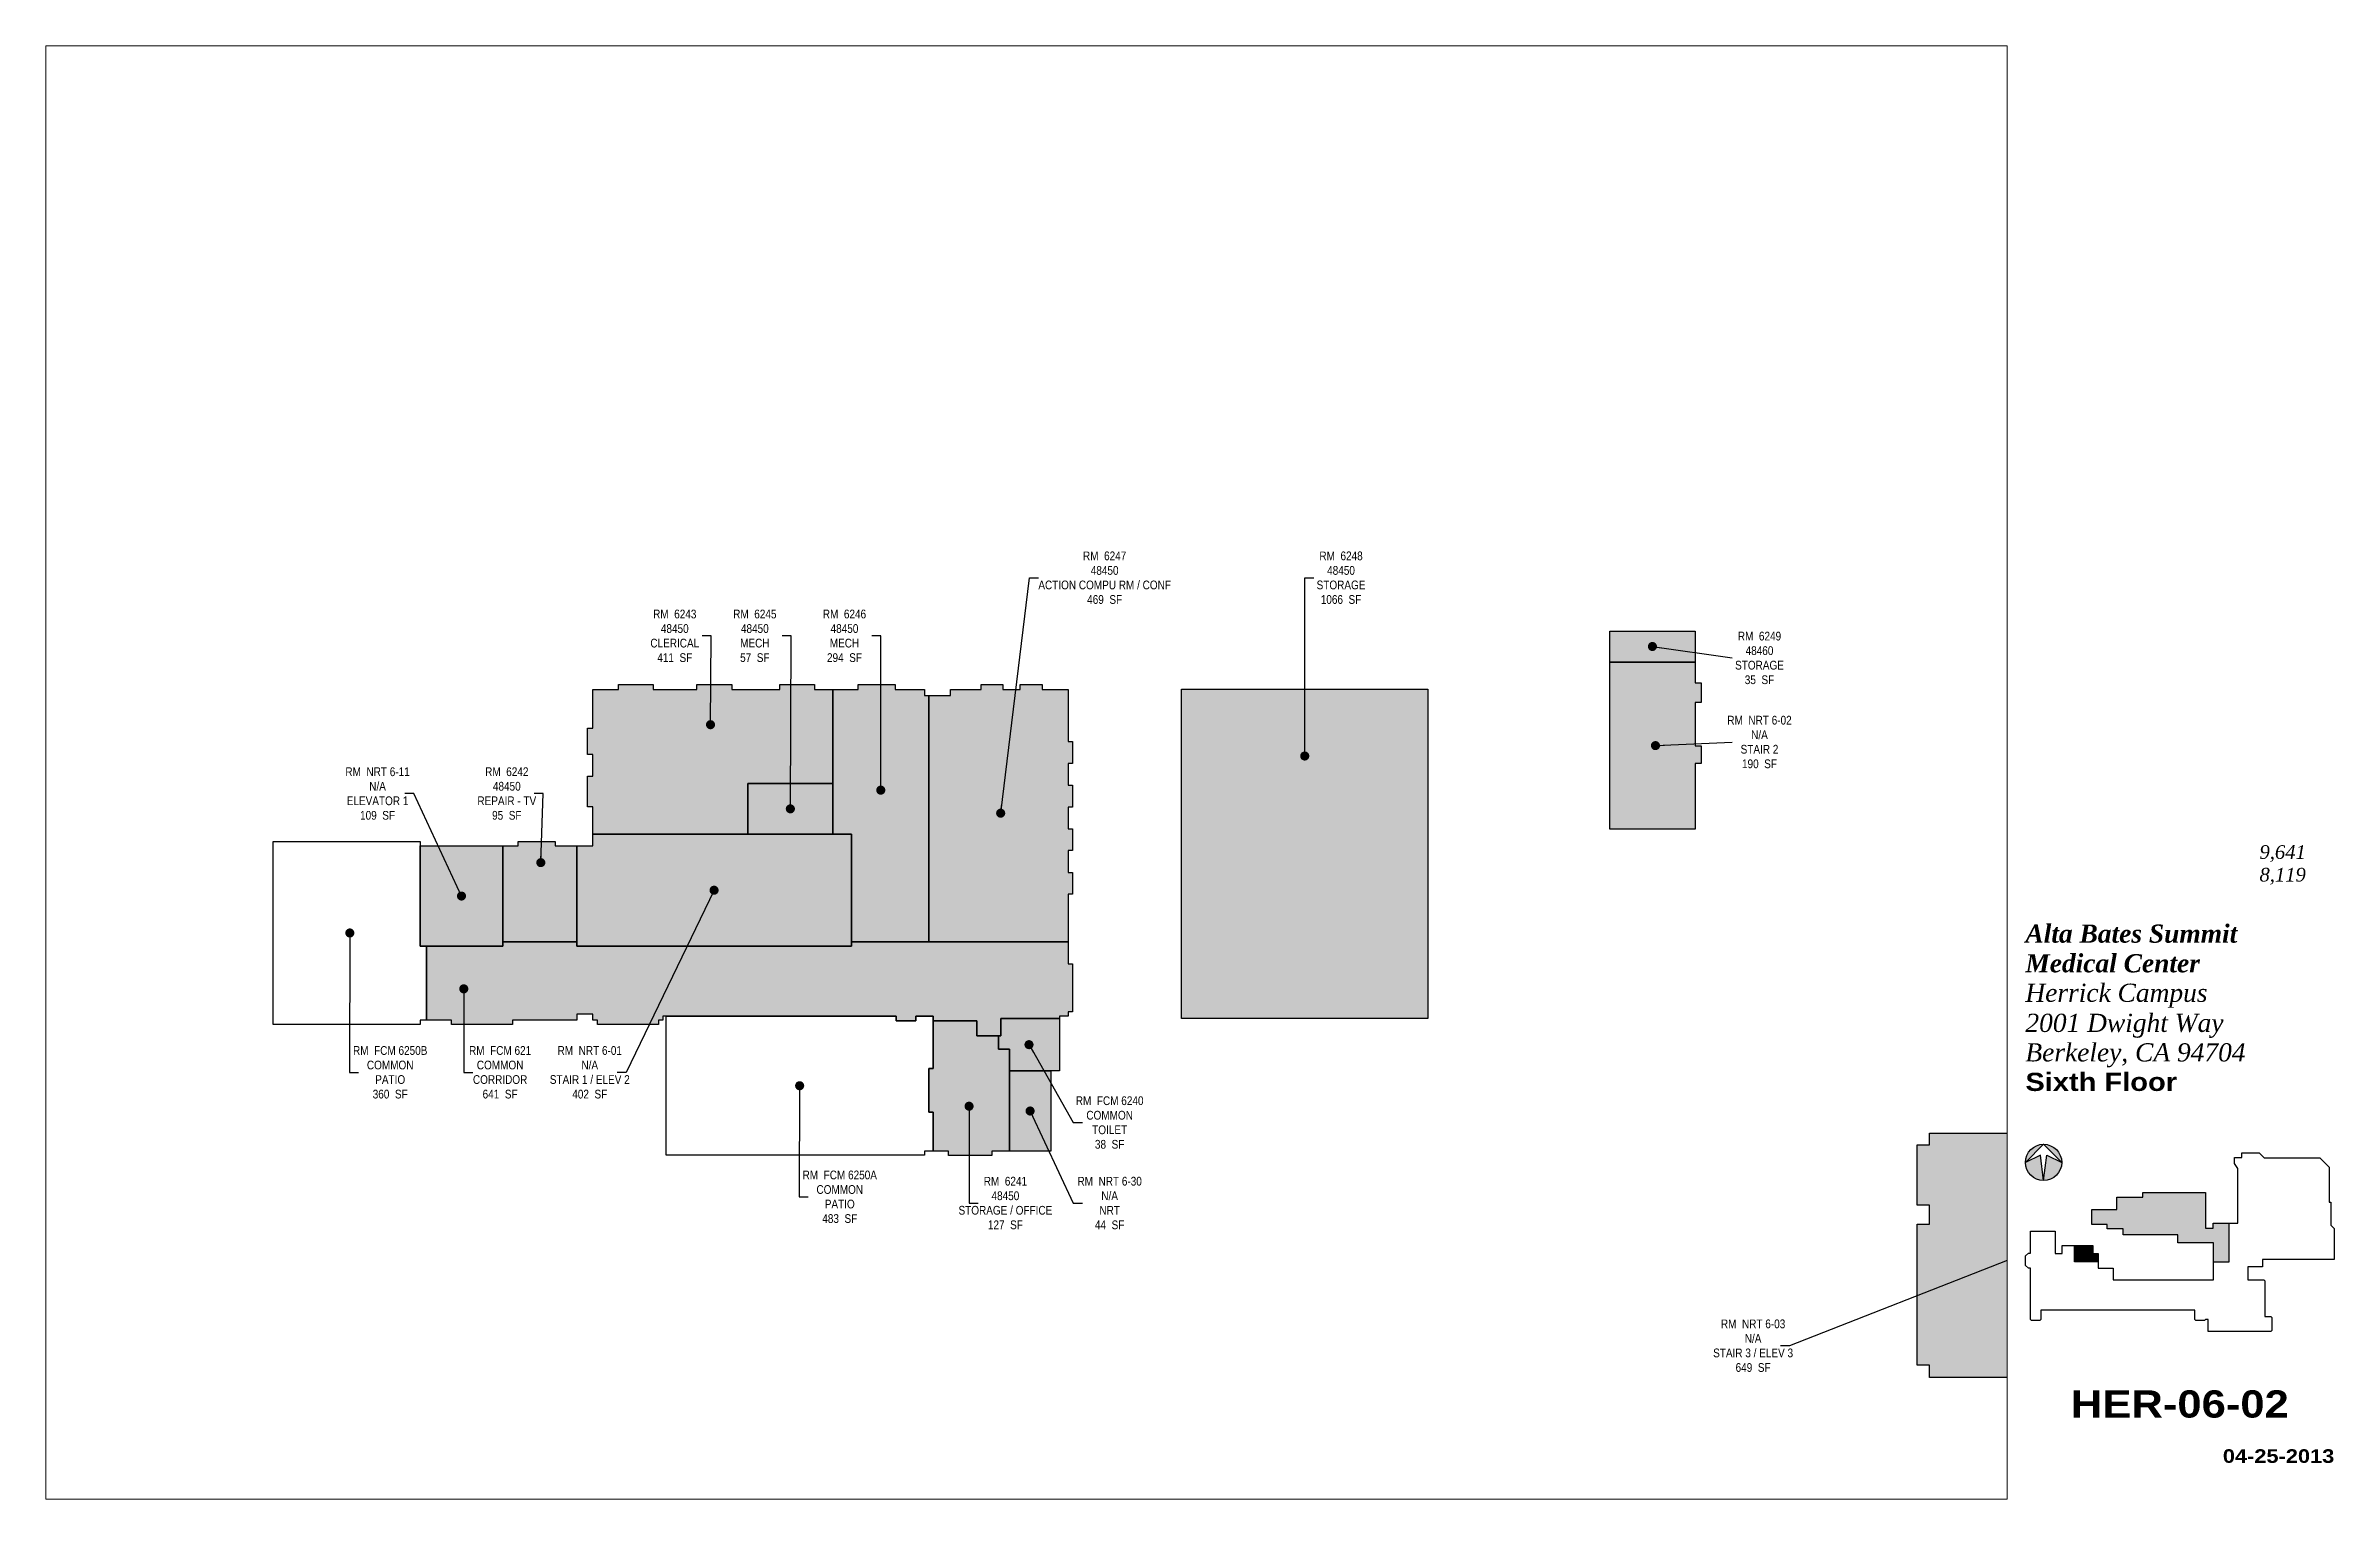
# Paper-space layout '02' of a CAD drawing. Header units: inches. Extents: x 0.9 to 16.7, y 0.5 to 10.5.
# The model-space entities are those that its viewports show. They can reach past a viewport. Long polylines and large blocks are cut down to what shows.
import ezdxf
from ezdxf.enums import TextEntityAlignment as Align

# ---------------------------------------------------------------- set-up
doc = ezdxf.new("R2010")
doc.units = ezdxf.units.IN
doc.header["$LTSCALE"] = 48
doc.header["$MEASUREMENT"] = 0
for name, color, linetype in [('0-LABEL', 3, 'Continuous'), ('1-NRT', 200, 'Continuous'), ('1-NRT-PTN', 253, 'Continuous'), ('3-FCM', 190, 'Continuous'), ('3-FCM-PTN', 9, 'Continuous'), ('4-OCC', 6, 'Continuous'), ('4-OCC-PTN', 95, 'Continuous'), ('T-8', 8, 'Continuous')]:
    doc.layers.add(name, color=color, linetype=linetype)
doc.layers.add('T-VWPRT', color=1, linetype='Continuous', plot=False)
doc.styles.add('ArialB', font='')
doc.styles.add('ArialN', font='ARIALN.TTF')
doc.styles.add('TimesI', font='timesi.ttf')
doc.styles.add('TimesIB', font='timesbi.ttf')
doc.styles.get('ArialB').set_extended_font_data('Arial Black')
doc.dimstyles.new('AB-200', dxfattribs={"dimscale": 200, "dimtxt": 0.070312, "dimasz": 0.0625, "dimexe": 0.0625, "dimexo": 0.125, "dimgap": 0.1875, "dimtad": 0, "dimdec": 4, "dimrnd": 0.0625, "dimzin": 0, "dimdsep": 46, "dimlunit": 4, "dimtxsty": 'ArialN', "dimblk": 'ARCHTICK', "dimcen": 0.0625, "dimclrd": 256, "dimclre": 256, "dimclrt": 256, "dimadec": 0, "dimazin": 0, "dimtfac": 1, "dimtdec": 4, "dimtofl": 0, "dimtmove": 2, "dimatfit": 3, "dimldrblk": 'DOT', "dimfxl": 0, "dimfrac": 2, "dimtolj": 1, "dimtzin": 0, "dimlwd": -1, "dimlwe": -1, "dimarcsym": 0})

# ---------------------------------------------------------------- blocks, each defined once
blk = doc.blocks.new('n-arrow')
h = blk.add_hatch(color=256)
h.paths.add_polyline_path([(0, 0.125), (0.125, 0, 0.414214)])
h.paths.add_polyline_path([(0, 0.125, 0.414214), (-0.125, 0), (0.051, 0.022)])
h = blk.add_hatch(color=256)
h.paths.add_polyline_path([(0.051, -0.022), (-0.125, 0, 0.414214), (0, -0.125)])
h.paths.add_polyline_path([(0.125, 0), (0, -0.125, 0.414214)])
for p, q in [((-0.125, 0), (0.051, 0.022)), ((-0.125, 0), (0.051, -0.022)), ((0, 0.125), (0.125, 0)), ((0.051, 0.022), (0, 0.125)), ((0, -0.125), (0.125, 0)), ((0.051, -0.022), (0, -0.125))]:
    blk.add_line(p, q)
blk.add_circle((0, 0), 0.125)
blk = doc.blocks.new('AB-TB-text')
for tag, style, p in [('GROSS', 'TimesI', (1.93, 4.406)), ('USEABLE', 'TimesI', (1.93, 4.25)), ('DATE', 'ArialB', (2.125, 0.25))]:
    blk.add_attdef(tag, text='', height=0.0938, dxfattribs=dict(style=style)).set_placement(p, align=Align.RIGHT)
for tag, style, p in [('CAMPUS', 'TimesIB', (0, 3.75)), ('PAVILION', 'TimesI', (0, 3.547)), ('BUILDING', 'TimesI', (0, 3.34)), ('STREET', 'TimesI', (0, 3.137)), ('FLOOR', 'ArialB', (0, 2.934))]:
    blk.add_attdef(tag, text='', height=0.125, dxfattribs=dict(style=style)).set_placement(p, align=Align.TOP_LEFT)
at = {"style": 'ArialB'}
blk.add_attdef('DWG#', text='', height=0.188, dxfattribs=at).set_placement((1.062, 0.749), align=Align.TOP_CENTER)
blk = doc.blocks.new('_ArchTick')
at = {"const_width": 0.15}
blk.add_lwpolyline([(-0.5, -0.5), (0.5, 0.5)], dxfattribs=at)
blk = doc.blocks.new('_Dot')
at = {"lineweight": -2}
blk.add_line((-0.5, 0), (-1, 0), dxfattribs=at)
at = {"const_width": 0.5}
blk.add_lwpolyline([(-0.25, 0, 1), (0.25, 0, 1)], format="xyb", close=True, dxfattribs=at)

msp = doc.modelspace()

# ---------------------------------------------------------------- hatches: boundary and pattern name
at = {"layer": '1-NRT-PTN'}
for points in [[(2920.5, 1943.5), (2920.5, 2173.5), (3037.8, 2173.5), (3037.8, 2145), (3046.1, 2145), (3046.1, 2118), (3037.8, 2118), (3037.8, 2058), (3046.1, 2058), (3046.1, 2034), (3037.8, 2034), (3037.8, 1943.5)], [(1498.4, 1782.5), (1498.4, 1920.5), (1520.4, 1920.5), (1520.5, 1936.5), (1876.5, 1936.5), (1876.5, 1782.5)], [(1282.8, 1920.5), (1396.8, 1920.5), (1396.8, 1782.5), (1282.8, 1782.5)], [(2094, 1611), (2151, 1611), (2151, 1500.5), (2094, 1500.5)], [(3610.5, 1189), (3360.5, 1189), (3360.5, 1206), (3343.5, 1206), (3343.5, 1400), (3360.5, 1400), (3360.5, 1426), (3343.5, 1426), (3343.5, 1509), (3360.5, 1509), (3360.5, 1525), (3610.5, 1525), (3610.5, 1508), (3627.5, 1508), (3627.5, 1426), (3610.5, 1426), (3610.5, 1400), (3627.5, 1400), (3627.5, 1206), (3610.5, 1206)]]:
    msp.add_hatch(color=256, dxfattribs=at).paths.add_polyline_path(points)
at = {"layer": '3-FCM-PTN'}
for points in [[(1291.8, 1680.5), (1291.8, 1782.5), (1396.8, 1782.5), (1396.8, 1788.5), (1498.4, 1788.5), (1498.4, 1782.5), (1876.5, 1782.5), (1876.5, 1788.5), (2175, 1788.5), (2175, 1758), (2181, 1758), (2181, 1692), (2175, 1692), (2175, 1686), (2163, 1686), (2163, 1683), (2082, 1683), (2082, 1659), (2049, 1659), (2049, 1680), (1989, 1680), (1989, 1686), (1965, 1686), (1965, 1680), (1938, 1680), (1938, 1686), (1621.5, 1686), (1617, 1686), (1617, 1680.6), (1611, 1680.6), (1611, 1674.7), (1527, 1674.7), (1527, 1680.6), (1520.4, 1680.6), (1520.4, 1689), (1498.4, 1689), (1498.4, 1680.6), (1410, 1680.6), (1410, 1674.7), (1326, 1674.7), (1326, 1680.5)], [(2082, 1659), (2082, 1683), (2163, 1683), (2163, 1611), (2094, 1611), (2094, 1641), (2079, 1641), (2079, 1659)]]:
    msp.add_hatch(color=256, dxfattribs=at).paths.add_polyline_path(points)
at = {"layer": '4-OCC-PTN'}
for color, points in [(201, [(2920.5, 2216.2), (3037.8, 2216.2), (3037.8, 2173.5), (2920.5, 2173.5)]), (55, [(1520.5, 1936.5), (1520.5, 1974.3), (1513.5, 1974.3), (1513.5, 2016.3), (1520.5, 2016.3), (1520.5, 2046.3), (1513.5, 2046.3), (1513.5, 2082.3), (1520.5, 2082.3), (1520.5, 2135.5), (1555.8, 2135.5), (1555.8, 2142.5), (1603.8, 2142.5), (1603.8, 2135.5), (1663.8, 2135.5), (1663.8, 2142.5), (1711.8, 2142.5), (1711.8, 2135.5), (1777.8, 2135.5), (1777.8, 2142.5), (1825.8, 2142.5), (1825.8, 2135.5), (1851, 2135.5), (1851, 2006.5), (1734, 2006.5), (1734, 1936.5)]), (55, [(1851, 1936.5), (1851, 2135.5), (1885.8, 2135.5), (1885.8, 2142.5), (1936.8, 2142.5), (1936.8, 2135.5), (1977, 2135.5), (1977, 2127.3), (1983, 2127.3), (1983, 1788.5), (1876.5, 1788.5), (1876.5, 1936.5)]), (55, [(1983, 1788.5), (1983, 2127.3), (2013, 2127.3), (2013, 2135.5), (2055, 2135.5), (2055, 2142.5), (2085, 2142.5), (2085, 2135.5), (2109, 2135.5), (2109, 2142.5), (2139, 2142.5), (2139, 2135.5), (2175, 2135.5), (2175, 2064), (2181, 2064), (2181, 2034), (2175, 2034), (2175, 2004), (2181, 2004), (2181, 1974), (2175, 1974), (2175, 1944), (2181, 1944), (2181, 1914), (2175, 1914), (2175, 1884), (2181, 1884), (2181, 1854), (2175, 1854), (2175, 1788.5)]), (55, [(2331, 2136), (2670, 2136), (2670, 1683), (2331, 1683)]), (55, [(1734, 2006.5), (1851, 2006.5), (1851, 1936.5), (1734, 1936.5)]), (55, [(1396.8, 1920.5), (1417.8, 1920.5), (1417.8, 1926.5), (1468.8, 1926.5), (1468.8, 1920.5), (1498.4, 1920.5), (1498.4, 1788.5), (1396.8, 1788.5)]), (55, [(2094, 1500.5), (2070, 1500.5), (2070, 1494.7), (2010, 1494.7), (2010, 1500.5), (1989, 1500.5), (1989, 1554), (1983, 1554), (1983, 1614), (1989, 1614), (1989, 1680), (2049, 1680), (2049, 1659), (2079, 1659), (2079, 1641), (2094, 1641)])]:
    msp.add_hatch(color=color, dxfattribs=at).paths.add_polyline_path(points)

# ---------------------------------------------------------------- linework, layer by layer
at = {"layer": '1-NRT'}
for points in [[(2920.5, 1943.5), (2920.5, 2173.5), (3037.8, 2173.5), (3037.8, 2145), (3046.1, 2145), (3046.1, 2118), (3037.8, 2118), (3037.8, 2058), (3046.1, 2058), (3046.1, 2034), (3037.8, 2034), (3037.8, 1943.5)], [(1498.4, 1782.5), (1498.4, 1920.5), (1520.4, 1920.5), (1520.5, 1936.5), (1876.5, 1936.5), (1876.5, 1782.5)], [(1282.8, 1920.5), (1396.8, 1920.5), (1396.8, 1782.5), (1282.8, 1782.5)], [(2094, 1611), (2151, 1611), (2151, 1500.5), (2094, 1500.5)], [(3610.5, 1189), (3360.5, 1189), (3360.5, 1206), (3343.5, 1206), (3343.5, 1400), (3360.5, 1400), (3360.5, 1426), (3343.5, 1426), (3343.5, 1509), (3360.5, 1509), (3360.5, 1525), (3610.5, 1525), (3610.5, 1508), (3627.5, 1508), (3627.5, 1426), (3610.5, 1426), (3610.5, 1400), (3627.5, 1400), (3627.5, 1206), (3610.5, 1206)]]:
    msp.add_lwpolyline(points, close=True, dxfattribs=at)
at = {"layer": '3-FCM'}
for points in [[(1080.5, 1926.5), (1282.8, 1926.5), (1282.8, 1782.5), (1291.8, 1782.5), (1291.8, 1680.5), (1282.8, 1680.5), (1282.8, 1674.9), (1080.5, 1674.9)], [(1291.8, 1680.5), (1291.8, 1782.5), (1396.8, 1782.5), (1396.8, 1788.5), (1498.4, 1788.5), (1498.4, 1782.5), (1876.5, 1782.5), (1876.5, 1788.5), (2175, 1788.5), (2175, 1758), (2181, 1758), (2181, 1692), (2175, 1692), (2175, 1686), (2163, 1686), (2163, 1683), (2082, 1683), (2082, 1659), (2049, 1659), (2049, 1680), (1989, 1680), (1989, 1686), (1965, 1686), (1965, 1680), (1938, 1680), (1938, 1686), (1621.5, 1686), (1617, 1686), (1617, 1680.6), (1611, 1680.6), (1611, 1674.7), (1527, 1674.7), (1527, 1680.6), (1520.4, 1680.6), (1520.4, 1689), (1498.4, 1689), (1498.4, 1680.6), (1410, 1680.6), (1410, 1674.7), (1326, 1674.7), (1326, 1680.5)], [(1938, 1686), (1938, 1680), (1965, 1680), (1965, 1686), (1989, 1686), (1989, 1614), (1983, 1614), (1983, 1554), (1989, 1554), (1989, 1500.5), (1977, 1500.5), (1977, 1495), (1621.5, 1495), (1621.5, 1686)], [(2082, 1659), (2082, 1683), (2163, 1683), (2163, 1611), (2094, 1611), (2094, 1641), (2079, 1641), (2079, 1659)]]:
    msp.add_lwpolyline(points, close=True, dxfattribs=at)
at = {"layer": '4-OCC'}
for points in [[(2920.5, 2216.2), (3037.8, 2216.2), (3037.8, 2173.5), (2920.5, 2173.5)], [(1520.5, 1936.5), (1520.5, 1974.3), (1513.5, 1974.3), (1513.5, 2016.3), (1520.5, 2016.3), (1520.5, 2046.3), (1513.5, 2046.3), (1513.5, 2082.3), (1520.5, 2082.3), (1520.5, 2135.5), (1555.8, 2135.5), (1555.8, 2142.5), (1603.8, 2142.5), (1603.8, 2135.5), (1663.8, 2135.5), (1663.8, 2142.5), (1711.8, 2142.5), (1711.8, 2135.5), (1777.8, 2135.5), (1777.8, 2142.5), (1825.8, 2142.5), (1825.8, 2135.5), (1851, 2135.5), (1851, 2006.5), (1734, 2006.5), (1734, 1936.5)], [(1851, 1936.5), (1851, 2135.5), (1885.8, 2135.5), (1885.8, 2142.5), (1936.8, 2142.5), (1936.8, 2135.5), (1977, 2135.5), (1977, 2127.3), (1983, 2127.3), (1983, 1788.5), (1876.5, 1788.5), (1876.5, 1936.5)], [(1983, 1788.5), (1983, 2127.3), (2013, 2127.3), (2013, 2135.5), (2055, 2135.5), (2055, 2142.5), (2085, 2142.5), (2085, 2135.5), (2109, 2135.5), (2109, 2142.5), (2139, 2142.5), (2139, 2135.5), (2175, 2135.5), (2175, 2064), (2181, 2064), (2181, 2034), (2175, 2034), (2175, 2004), (2181, 2004), (2181, 1974), (2175, 1974), (2175, 1944), (2181, 1944), (2181, 1914), (2175, 1914), (2175, 1884), (2181, 1884), (2181, 1854), (2175, 1854), (2175, 1788.5)], [(2331, 2136), (2670, 2136), (2670, 1683), (2331, 1683)], [(1734, 2006.5), (1851, 2006.5), (1851, 1936.5), (1734, 1936.5)], [(1396.8, 1920.5), (1417.8, 1920.5), (1417.8, 1926.5), (1468.8, 1926.5), (1468.8, 1920.5), (1498.4, 1920.5), (1498.4, 1788.5), (1396.8, 1788.5)], [(2094, 1500.5), (2070, 1500.5), (2070, 1494.7), (2010, 1494.7), (2010, 1500.5), (1989, 1500.5), (1989, 1554), (1983, 1554), (1983, 1614), (1983, 1614), (1989, 1614), (1989, 1614), (1989, 1680), (2049, 1680), (2049, 1659), (2079, 1659), (2079, 1641), (2094, 1641)]]:
    msp.add_lwpolyline(points, close=True, dxfattribs=at)

# ---------------------------------------------------------------- texts
at = {"layer": '0-LABEL', "char_height": 12, "attachment_point": 5, "style": 'ArialN'}
for s, insert in [('RM  6247\\P48450\\PACTION COMPU RM / CONF\\P469  SF', (2225.1, 2289.5)), ('RM  6248\\P48450\\PSTORAGE\\P1066  SF', (2550.5, 2289.5)), ('RM  6243\\P48450\\PCLERICAL\\P411  SF', (1633.4, 2209.5)), ('RM  6245\\P48450\\PMECH\\P57  SF', (1743.6, 2209.5)), ('RM  6246\\P48450\\PMECH\\P294  SF', (1867, 2209.5)), ('RM  6249\\P48460\\PSTORAGE\\P35  SF', (3126.5, 2179.1)), ('RM  NRT 6-02\\PN/A\\PSTAIR 2\\P190  SF', (3126.5, 2063.4)), ('RM  NRT 6-11\\PN/A\\PELEVATOR 1\\P109  SF', (1224.3, 1992.5)), ('RM  6242\\P48450\\PREPAIR - TV\\P95  SF', (1402.2, 1992.5)), ('RM  FCM 6250B\\PCOMMON\\PPATIO\\P360  SF', (1241.7, 1608.9)), ('RM  FCM 621\\PCOMMON\\PCORRIDOR\\P641  SF', (1393, 1608.9)), ('RM  NRT 6-01\\PN/A\\PSTAIR 1 / ELEV 2\\P402  SF', (1516.4, 1608.9)), ('RM  FCM 6240\\PCOMMON\\PTOILET\\P38  SF', (2232, 1539.8)), ('RM  FCM 6250A\\PCOMMON\\PPATIO\\P483  SF', (1860.5, 1437.6)), ('RM  6241\\P48450\\PSTORAGE / OFFICE\\P127  SF', (2088.5, 1429)), ('RM  NRT 6-30\\PN/A\\PNRT\\P44  SF', (2232, 1429)), ('RM  NRT 6-03\\PN/A\\PSTAIR 3 / ELEV 3\\P649  SF', (3117.7, 1232.7)), ('RM  NRT 6-31\\PN/A\\PNRT\\P73  SF', (1329.4, 985.8))]:
    msp.add_mtext(s, dxfattribs=dict(at, insert=insert))

# ---------------------------------------------------------------- leaders
at = {"layer": '0-LABEL', "annotation_type": 0, "has_hookline": 1}
for points, hookline_direction, text_width in [([(2082, 1965.5), (2121.6, 2289.5), (2134.1, 2289.5)], 0, 181.9), ([(2500.5, 2044.2), (2500.5, 2289.5), (2513, 2289.5)], 0, 65.9), ([(1682.6, 2087.3), (1683.4, 2209.5), (1670.9, 2209.5)], 1, 66), ([(1792.5, 1971.5), (1793.6, 2209.5), (1781.1, 2209.5)], 1, 58), ([(1917, 1997.2), (1917, 2209.5), (1904.5, 2209.5)], 1, 57.9), ([(2979.1, 2194.9), (3089, 2179.1)], 0, 65.9), ([(2983.3, 2058.5), (3089, 2063.4)], 0, 86.8), ([(1339.8, 1851.5), (1274.3, 1992.5), (1261.8, 1992.5)], 1, 85), ([(1449, 1897.5), (1452.2, 1992.5), (1439.7, 1992.5)], 1, 79.8), ([(1687.5, 1859.5), (1566.4, 1608.9), (1553.9, 1608.9)], 1, 108.7), ([(1186.1, 1800.7), (1185.7, 1608.9), (1198.2, 1608.9)], 0, 100.6), ([(1343, 1723.8), (1343, 1608.9), (1355.5, 1608.9)], 0, 81.9), ([(2121, 1647), (2182, 1539.8), (2194.5, 1539.8)], 0, 91.5), ([(1805.3, 1590.5), (1804.6, 1437.6), (1817.1, 1437.6)], 0, 101.3), ([(2038.5, 1562.3), (2038.5, 1429), (2051, 1429)], 0, 127.7), ([(2122.5, 1555.7), (2182, 1429), (2194.5, 1429)], 0, 86.9), ([(3485.5, 1357), (3167.7, 1232.7), (3155.2, 1232.7)], 1, 108.8)]:
    msp.add_leader(points, dimstyle='AB-200', dxfattribs=dict(at, hookline_direction=hookline_direction, text_width=text_width))

psp = doc.layouts.new('02')

# ---------------------------------------------------------------- hatches: boundary and pattern name
at = {"layer": 'T-8'}
for points in [[(15.802, 2.61), (15.371, 2.61), (15.371, 2.579), (15.191, 2.579), (15.191, 2.493), (15.02, 2.493), (15.02, 2.389), (15.125, 2.389), (15.125, 2.36), (15.234, 2.36), (15.234, 2.318), (15.611, 2.318), (15.611, 2.264), (15.856, 2.264), (15.856, 2.133), (15.965, 2.133), (15.965, 2.399), (15.854, 2.399), (15.854, 2.365), (15.802, 2.365)], [(15.063, 2.133), (15.063, 2.191), (15.025, 2.191), (15.025, 2.246), (14.899, 2.246), (14.899, 2.133)]]:
    psp.add_hatch(color=256, dxfattribs=at).paths.add_polyline_path(points)

# ---------------------------------------------------------------- linework, layer by layer
psp.add_lwpolyline([(16.001, 2.851), (16.051, 2.851), (16.051, 2.884), (16.172, 2.884), (16.206, 2.849), (16.589, 2.848), (16.653, 2.784), (16.653, 2.544), (16.664, 2.544), (16.664, 2.386), (16.688, 2.362), (16.688, 2.149), (16.194, 2.149), (16.194, 2.098), (16.093, 2.098), (16.093, 2.009), (16.202, 2.009), (16.21, 2.002), (16.21, 1.758), (16.252, 1.758), (16.259, 1.751), (16.259, 1.661), (16.252, 1.654), (15.821, 1.654), (15.821, 1.737), (15.802, 1.737), (15.795, 1.73), (15.736, 1.73), (15.728, 1.737), (15.728, 1.8), (14.669, 1.8), (14.669, 1.737), (14.662, 1.73), (14.603, 1.73), (14.596, 1.737), (14.596, 2.089), (14.583, 2.089), (14.562, 2.108), (14.562, 2.174), (14.583, 2.193), (14.596, 2.193), (14.596, 2.345), (14.766, 2.345), (14.766, 2.191), (14.816, 2.191), (14.816, 2.246), (15.025, 2.246), (15.025, 2.191), (15.063, 2.191), (15.063, 2.089), (15.165, 2.089), (15.165, 2.009), (15.856, 2.009), (15.856, 2.264), (15.611, 2.264), (15.611, 2.318), (15.234, 2.318), (15.234, 2.36), (15.125, 2.36), (15.125, 2.389), (15.02, 2.389), (15.02, 2.493), (15.191, 2.493), (15.191, 2.579), (15.371, 2.579), (15.371, 2.61), (15.802, 2.61), (15.802, 2.365), (15.854, 2.365), (15.854, 2.399), (16.025, 2.399), (16.025, 2.776), (16.001, 2.81)], close=True, dxfattribs=at)
for points in [[(15.856, 2.133), (15.965, 2.133), (15.965, 2.399)], [(15.063, 2.133), (14.899, 2.133), (14.899, 2.246)]]:
    psp.add_lwpolyline(points, dxfattribs=at)

# ---------------------------------------------------------------- block references
ref = psp.add_blockref('AB-TB-text', (14.562, 0.5), dxfattribs=at)
ref.add_attrib('DATE', '04-25-2013', dxfattribs={"layer": '0', "height": 0.0938, "style": 'ArialB'}).set_placement((16.688, 0.75), align=Align.RIGHT)
ref.add_attrib('DWG#', 'HER-06-02', dxfattribs={"layer": '0', "height": 0.1875, "style": 'ArialB'}).set_placement((15.625, 1.249), align=Align.TOP_CENTER)
ref.add_attrib('GROSS', '9,641', dxfattribs={"layer": '0', "color": 5, "height": 0.0938, "style": 'TimesI'}).set_placement((16.492, 4.906), align=Align.RIGHT)
ref.add_attrib('USEABLE', '8,119', dxfattribs={"layer": '0', "color": 5, "height": 0.0938, "style": 'TimesI'}).set_placement((16.492, 4.75), align=Align.RIGHT)
ref.add_attrib('PAVILION', 'Herrick Campus', dxfattribs={"layer": '0', "color": 5, "height": 0.125, "style": 'TimesI'}).set_placement((14.562, 4.047), align=Align.TOP_LEFT)
ref.add_attrib('BUILDING', '2001 Dwight Way', dxfattribs={"layer": '0', "color": 5, "height": 0.125, "style": 'TimesI'}).set_placement((14.562, 3.84), align=Align.TOP_LEFT)
ref.add_attrib('STREET', 'Berkeley, CA 94704', dxfattribs={"layer": '0', "color": 5, "height": 0.125, "style": 'TimesI'}).set_placement((14.562, 3.637), align=Align.TOP_LEFT)
ref.add_attrib('FLOOR', 'Sixth Floor', dxfattribs={"layer": '0', "height": 0.125, "style": 'ArialB'}).set_placement((14.562, 3.434), align=Align.TOP_LEFT)
ref.add_attrib('CAMPUS', 'Medical Center', dxfattribs={"layer": '0', "color": 5, "height": 0.125, "style": 'TimesIB'}).set_placement((14.562, 4.25), align=Align.TOP_LEFT)
ref.add_attrib('CAMPUS', 'Alta Bates Summit', dxfattribs={"layer": '0', "color": 5, "height": 0.125, "style": 'TimesIB'}).set_placement((14.562, 4.454), align=Align.TOP_LEFT)
at = {"layer": 'T-8', "rotation": 90}
psp.add_blockref('n-arrow', (14.687, 2.817), dxfattribs=at)

# ---------------------------------------------------------------- viewports
at = {"layer": 'T-VWPRT'}
psp.add_viewport(center=(7.687, 5.5), size=(13.5, 10), view_center_point=(2117.5, 2021.5), view_height=2000, dxfattribs=at)

doc.saveas('drawing.dxf')
